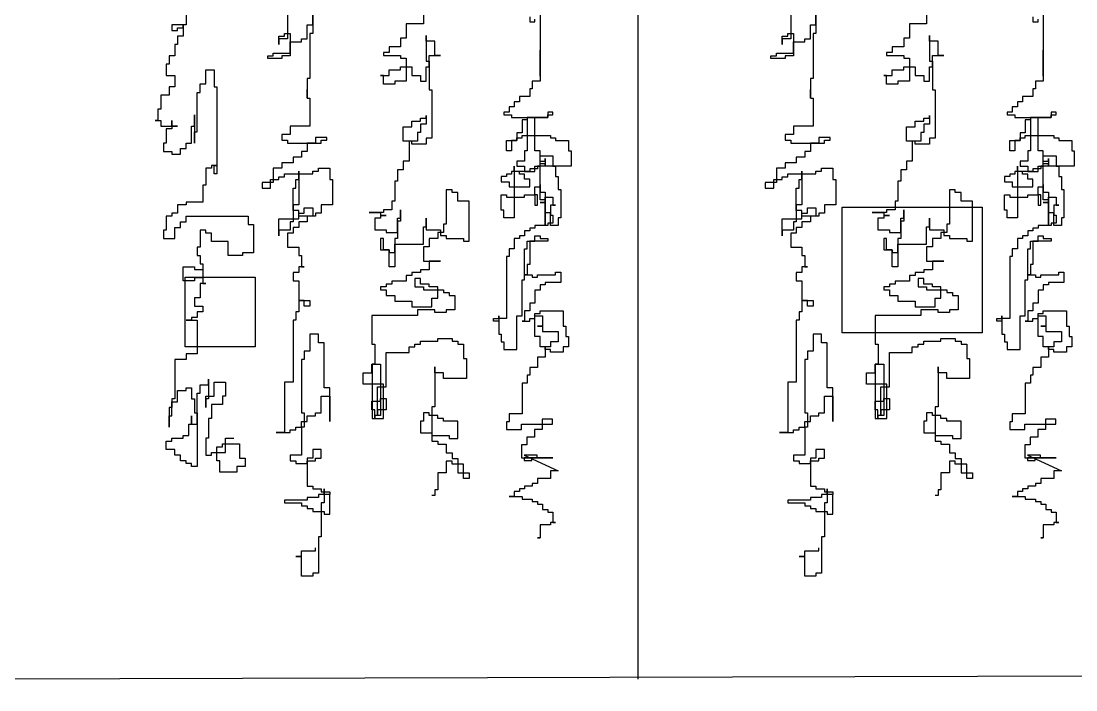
# Model space of a CAD drawing. Extents: x 225307 to 340959, y 27372 to 84205.
# Drawn here: x 312511 to 314152, y 73647 to 74689 of the extents above; entities that cross this region are included whole.
import ezdxf

# ---------------------------------------------------------------- set-up
doc = ezdxf.new("R2010")
doc.units = 0
doc.header["$MEASUREMENT"] = 0
doc.layers.get('0').update_dxf_attribs({"linetype": 'CONTINUOUS'})
for name, color, linetype in [('3', 7, 'CONTINUOUS'), ('PH', 8, 'CONTINUOUS'), ('道路', 3, 'CONTINUOUS')]:
    doc.layers.add(name, color=color, linetype=linetype)

msp = doc.modelspace()

# ---------------------------------------------------------------- linework, layer by layer
at = {"color": 251}
for points in [[(313136.6, 74760.4), (313136.6, 74684.7), (313109.9, 74684.7), (313109.9, 74662.5), (313101, 74662.5), (313101, 74649.1), (313083.2, 74649.1), (313083.2, 74640.2), (313074.3, 74640.2), (313074.3, 74635.8), (313101, 74635.8), (313101, 74631.3), (313109.9, 74631.3), (313109.9, 74595.7), (313092.1, 74595.7), (313092.1, 74591.2), (313074.3, 74591.2), (313074.3, 74604.6), (313069.8, 74604.6), (313083.2, 74604.6), (313083.2, 74613.5), (313101, 74613.5), (313101, 74617.9), (313118.8, 74617.9), (313118.8, 74604.6), (313132.2, 74604.6), (313132.2, 74595.7), (313141.1, 74595.7), (313141.1, 74617.9), (313145.5, 74617.9), (313145.5, 74635.8), (313163.4, 74635.8), (313154.5, 74635.8), (313154.5, 74658), (313141.1, 74658), (313141.1, 74666.9), (313141.1, 74626.9), (313145.5, 74626.9), (313145.5, 74582.3), (313150, 74582.3), (313150, 74506.7), (313141.1, 74506.7), (313141.1, 74497.7), (313118.8, 74497.7), (313118.8, 74502.2), (313105.4, 74502.2), (313105.4, 74524.5), (313118.8, 74524.5), (313118.8, 74533.4), (313132.2, 74533.4), (313132.2, 74537.8), (313141.1, 74537.8), (313141.1, 74542.3), (313141.1, 74528.9), (313132.2, 74528.9), (313132.2, 74515.6), (313127.7, 74515.6), (313127.7, 74502.2), (313114.4, 74502.2), (313114.4, 74471), (313105.4, 74471), (313105.4, 74457.7), (313096.5, 74457.7), (313096.5, 74439.9), (313092.1, 74439.9), (313092.1, 74408.7), (313087.6, 74408.7), (313087.6, 74395.4), (313074.3, 74395.4), (313074.3, 74390.9), (313052, 74390.9), (313069.8, 74390.9), (313069.8, 74386.5), (313078.7, 74386.5), (313069.8, 74386.5), (313069.8, 74382), (313060.9, 74382), (313060.9, 74364.2), (313078.7, 74364.2), (313078.7, 74359.7), (313096.5, 74359.7), (313096.5, 74382), (313101, 74382), (313101, 74395.4), (313101, 74377.6), (313096.5, 74377.6), (313096.5, 74350.8), (313092.1, 74350.8), (313092.1, 74306.3), (313083.2, 74306.3), (313083.2, 74333), (313074.3, 74333), (313074.3, 74350.8), (313069.8, 74350.8), (313069.8, 74333), (313083.2, 74333), (313083.2, 74328.6), (313092.1, 74328.6), (313092.1, 74341.9), (313136.6, 74341.9), (313136.6, 74368.6), (313141.1, 74368.6), (313141.1, 74382), (313141.1, 74364.2), (313163.4, 74364.2), (313163.4, 74355.3), (313172.3, 74355.3), (313172.3, 74350.8), (313199, 74350.8), (313199, 74346.4), (313207.9, 74346.4), (313207.9, 74408.7), (313190.1, 74408.7), (313190.1, 74422.1), (313181.2, 74422.1), (313181.2, 74426.5), (313172.3, 74426.5), (313172.3, 74373.1), (313167.8, 74373.1), (313167.8, 74359.7), (313158.9, 74359.7), (313158.9, 74350.8), (313145.5, 74350.8), (313145.5, 74337.5), (313136.6, 74337.5), (313136.6, 74315.2), (313163.4, 74315.2), (313145.5, 74315.2), (313145.5, 74301.9), (313132.2, 74301.9), (313132.2, 74297.4), (313118.8, 74297.4), (313118.8, 74293), (313109.9, 74293), (313109.9, 74284.1), (313087.6, 74284.1), (313087.6, 74279.6), (313078.7, 74279.6), (313078.7, 74275.2), (313069.8, 74275.2), (313069.8, 74270.7), (313078.7, 74270.7), (313078.7, 74261.8), (313092.1, 74261.8), (313092.1, 74252.9), (313118.8, 74252.9), (313118.8, 74244), (313150, 74244), (313150, 74257.4), (313158.9, 74257.4), (313158.9, 74275.2), (313145.5, 74275.2), (313145.5, 74279.6), (313132.2, 74279.6), (313132.2, 74288.5), (313123.3, 74288.5), (313123.3, 74275.2), (313136.6, 74275.2), (313136.6, 74270.7), (313167.8, 74270.7), (313167.8, 74266.3), (313176.7, 74266.3), (313176.7, 74261.8), (313185.6, 74261.8), (313185.6, 74239.5), (313172.3, 74239.5), (313172.3, 74235.1), (313154.5, 74235.1), (313154.5, 74239.5), (313127.7, 74239.5), (313127.7, 74230.6), (313056.4, 74230.6), (313056.4, 74186.1), (313061.2, 74186.1), (313061.2, 74155), (313056.8, 74155), (313056.8, 74116.8), (313056.8, 74070.4), (313074.6, 74070.4), (313074.6, 74123.8), (313043.1, 74123.8), (313043.1, 74141.6), (313056.4, 74141.6), (313056.4, 74155), (313069.8, 74155), (313069.8, 74074.8), (313060.9, 74074.8), (313060.9, 74070.4), (313060.9, 74083.7), (313056.4, 74083.7), (313056.4, 74097.1), (313069.8, 74097.1), (313069.8, 74101.5), (313078.7, 74101.5), (313078.7, 74083.7), (313065.3, 74083.7), (313065.3, 74074.8), (313065.3, 74119.3), (313078.7, 74119.3), (313078.7, 74172.8), (313114.4, 74172.8), (313114.4, 74181.7), (313123.3, 74181.7), (313123.3, 74186.1), (313132.2, 74186.1), (313132.2, 74190.6), (313158.9, 74190.6), (313158.9, 74195), (313181.2, 74195), (313181.2, 74190.6), (313190.1, 74190.6), (313190.1, 74186.1), (313199, 74186.1), (313199, 74163.9), (313203.5, 74163.9), (313203.5, 74132.7), (313167.8, 74132.7), (313167.8, 74141.6), (313154.5, 74141.6), (313154.5, 74150.5), (313154.5, 74088.2), (313150, 74088.2), (313150, 74043.7), (313176.7, 74043.7), (313176.7, 74039.2), (313190.1, 74039.2), (313190.1, 74065.9), (313167.8, 74065.9), (313167.8, 74070.4), (313158.9, 74070.4), (313158.9, 74074.8), (313145.5, 74074.8), (313145.5, 74079.3), (313136.6, 74079.3), (313136.6, 74065.9), (313132.2, 74065.9), (313132.2, 74048.1), (313150, 74048.1), (313150, 74034.8), (313158.9, 74034.8), (313158.9, 74030.3), (313172.3, 74030.3), (313172.3, 74017), (313181.2, 74017), (313181.2, 74008.1), (313190.1, 74008.1), (313190.1, 73985.8), (313207.9, 73985.8), (313207.9, 73976.9), (313199, 73976.9), (313199, 73999.1), (313181.2, 73999.1), (313181.2, 74003.6), (313172.3, 74003.6), (313172.3, 73985.8), (313158.9, 73985.8), (313158.9, 73959.1), (313154.5, 73959.1), (313154.5, 73950.2), (313150, 73950.2)], [(313919.8, 74760.4), (313919.8, 74684.7), (313893.1, 74684.7), (313893.1, 74662.5), (313884.2, 74662.5), (313884.2, 74649.1), (313866.3, 74649.1), (313866.3, 74640.2), (313857.4, 74640.2), (313857.4, 74635.8), (313884.2, 74635.8), (313884.2, 74631.3), (313893.1, 74631.3), (313893.1, 74595.7), (313875.2, 74595.7), (313875.2, 74591.2), (313857.4, 74591.2), (313857.4, 74604.6), (313853, 74604.6), (313866.3, 74604.6), (313866.3, 74613.5), (313884.2, 74613.5), (313884.2, 74617.9), (313902, 74617.9), (313902, 74604.6), (313915.3, 74604.6), (313915.3, 74595.7), (313924.3, 74595.7), (313924.3, 74617.9), (313928.7, 74617.9), (313928.7, 74635.8), (313946.5, 74635.8), (313937.6, 74635.8), (313937.6, 74658), (313924.3, 74658), (313924.3, 74666.9), (313924.3, 74626.9), (313928.7, 74626.9), (313928.7, 74582.3), (313933.2, 74582.3), (313933.2, 74506.7), (313924.3, 74506.7), (313924.3, 74497.7), (313902, 74497.7), (313902, 74502.2), (313888.6, 74502.2), (313888.6, 74524.5), (313902, 74524.5), (313902, 74533.4), (313915.3, 74533.4), (313915.3, 74537.8), (313924.3, 74537.8), (313924.3, 74542.3), (313924.3, 74528.9), (313915.3, 74528.9), (313915.3, 74515.6), (313910.9, 74515.6), (313910.9, 74502.2), (313897.5, 74502.2), (313897.5, 74471), (313888.6, 74471), (313888.6, 74457.7), (313879.7, 74457.7), (313879.7, 74439.9), (313875.2, 74439.9), (313875.2, 74408.7), (313870.8, 74408.7), (313870.8, 74395.4), (313857.4, 74395.4), (313857.4, 74390.9), (313835.1, 74390.9), (313853, 74390.9), (313853, 74386.5), (313861.9, 74386.5), (313853, 74386.5), (313853, 74382), (313844.1, 74382), (313844.1, 74364.2), (313861.9, 74364.2), (313861.9, 74359.7), (313879.7, 74359.7), (313879.7, 74382), (313884.2, 74382), (313884.2, 74395.4), (313884.2, 74377.6), (313879.7, 74377.6), (313879.7, 74350.8), (313875.2, 74350.8), (313875.2, 74306.3), (313866.3, 74306.3), (313866.3, 74333), (313857.4, 74333), (313857.4, 74350.8), (313853, 74350.8), (313853, 74333), (313866.3, 74333), (313866.3, 74328.6), (313875.2, 74328.6), (313875.2, 74341.9), (313919.8, 74341.9), (313919.8, 74368.6), (313924.3, 74368.6), (313924.3, 74382), (313924.3, 74364.2), (313946.5, 74364.2), (313946.5, 74355.3), (313955.4, 74355.3), (313955.4, 74350.8), (313982.2, 74350.8), (313982.2, 74346.4), (313991.1, 74346.4), (313991.1, 74408.7), (313973.3, 74408.7), (313973.3, 74422.1), (313964.4, 74422.1), (313964.4, 74426.5), (313955.4, 74426.5), (313955.4, 74373.1), (313951, 74373.1), (313951, 74359.7), (313942.1, 74359.7), (313942.1, 74350.8), (313928.7, 74350.8), (313928.7, 74337.5), (313919.8, 74337.5), (313919.8, 74315.2), (313946.5, 74315.2), (313928.7, 74315.2), (313928.7, 74301.9), (313915.3, 74301.9), (313915.3, 74297.4), (313902, 74297.4), (313902, 74293), (313893.1, 74293), (313893.1, 74284.1), (313870.8, 74284.1), (313870.8, 74279.6), (313861.9, 74279.6), (313861.9, 74275.2), (313853, 74275.2), (313853, 74270.7), (313861.9, 74270.7), (313861.9, 74261.8), (313875.2, 74261.8), (313875.2, 74252.9), (313902, 74252.9), (313902, 74244), (313933.2, 74244), (313933.2, 74257.4), (313942.1, 74257.4), (313942.1, 74275.2), (313928.7, 74275.2), (313928.7, 74279.6), (313915.3, 74279.6), (313915.3, 74288.5), (313906.4, 74288.5), (313906.4, 74275.2), (313919.8, 74275.2), (313919.8, 74270.7), (313951, 74270.7), (313951, 74266.3), (313959.9, 74266.3), (313959.9, 74261.8), (313968.8, 74261.8), (313968.8, 74239.5), (313955.4, 74239.5), (313955.4, 74235.1), (313937.6, 74235.1), (313937.6, 74239.5), (313910.9, 74239.5), (313910.9, 74230.6), (313839.6, 74230.6), (313839.6, 74186.1), (313844.4, 74186.1), (313844.4, 74155), (313839.9, 74155), (313839.9, 74116.8), (313839.9, 74070.4), (313857.7, 74070.4), (313857.7, 74123.8), (313826.2, 74123.8), (313826.2, 74141.6), (313839.6, 74141.6), (313839.6, 74155), (313853, 74155), (313853, 74074.8), (313844.1, 74074.8), (313844.1, 74070.4), (313844.1, 74083.7), (313839.6, 74083.7), (313839.6, 74097.1), (313853, 74097.1), (313853, 74101.5), (313861.9, 74101.5), (313861.9, 74083.7), (313848.5, 74083.7), (313848.5, 74074.8), (313848.5, 74119.3), (313861.9, 74119.3), (313861.9, 74172.8), (313897.5, 74172.8), (313897.5, 74181.7), (313906.4, 74181.7), (313906.4, 74186.1), (313915.3, 74186.1), (313915.3, 74190.6), (313942.1, 74190.6), (313942.1, 74195), (313964.4, 74195), (313964.4, 74190.6), (313973.3, 74190.6), (313973.3, 74186.1), (313982.2, 74186.1), (313982.2, 74163.9), (313986.6, 74163.9), (313986.6, 74132.7), (313951, 74132.7), (313951, 74141.6), (313937.6, 74141.6), (313937.6, 74150.5), (313937.6, 74088.2), (313933.2, 74088.2), (313933.2, 74043.7), (313959.9, 74043.7), (313959.9, 74039.2), (313973.3, 74039.2), (313973.3, 74065.9), (313951, 74065.9), (313951, 74070.4), (313942.1, 74070.4), (313942.1, 74074.8), (313928.7, 74074.8), (313928.7, 74079.3), (313919.8, 74079.3), (313919.8, 74065.9), (313915.3, 74065.9), (313915.3, 74048.1), (313933.2, 74048.1), (313933.2, 74034.8), (313942.1, 74034.8), (313942.1, 74030.3), (313955.4, 74030.3), (313955.4, 74017), (313964.4, 74017), (313964.4, 74008.1), (313973.3, 74008.1), (313973.3, 73985.8), (313991.1, 73985.8), (313991.1, 73976.9), (313982.2, 73976.9), (313982.2, 73999.1), (313964.4, 73999.1), (313964.4, 74003.6), (313955.4, 74003.6), (313955.4, 73985.8), (313942.1, 73985.8), (313942.1, 73959.1), (313937.6, 73959.1), (313937.6, 73950.2), (313933.2, 73950.2)], [(312767.2, 74740.2), (312767.2, 74683.3), (312745.3, 74683.3), (312745.3, 74674.5), (312754.1, 74674.5), (312754.1, 74678.9), (312762.8, 74678.9), (312762.8, 74683.3), (312762.8, 74665.7), (312754.1, 74665.7), (312754.1, 74652.6), (312749.7, 74652.6), (312749.7, 74635.1), (312740.9, 74635.1), (312740.9, 74621.9), (312736.5, 74621.9), (312736.5, 74604.4), (312749.7, 74604.4), (312749.7, 74586.9), (312740.9, 74586.9), (312740.9, 74573.8), (312727.8, 74573.8), (312727.8, 74551.9), (312723.4, 74551.9), (312723.4, 74534.3), (312719, 74534.3), (312727.8, 74534.3), (312727.8, 74525.6), (312754.1, 74525.6), (312745.3, 74525.6), (312745.3, 74534.3), (312745.3, 74521.2), (312736.5, 74521.2), (312736.5, 74499.3), (312732.1, 74499.3), (312732.1, 74486.2), (312745.3, 74486.2), (312745.3, 74481.8), (312758.4, 74481.8), (312758.4, 74490.5), (312767.2, 74490.5), (312767.2, 74499.3), (312776, 74499.3), (312776, 74525.6), (312780.4, 74525.6), (312780.4, 74543.1), (312780.4, 74499.3), (312780.4, 74516.8), (312784.7, 74516.8), (312784.7, 74578.1), (312789.1, 74578.1), (312789.1, 74591.3), (312797.9, 74591.3), (312797.9, 74613.2), (312811, 74613.2), (312811, 74586.9), (312815.4, 74586.9), (312815.4, 74451.1), (312811, 74451.1), (312811, 74464.3), (312815.4, 74464.3), (312806.7, 74464.3), (312806.7, 74459.9), (312797.9, 74459.9), (312797.9, 74433.6), (312793.5, 74433.6), (312793.5, 74407.3), (312767.2, 74407.3), (312767.2, 74402.9), (312754.1, 74402.9), (312754.1, 74389.8), (312745.3, 74389.8), (312745.3, 74385.4), (312736.5, 74385.4), (312736.5, 74363.5), (312732.1, 74363.5), (312732.1, 74350.4), (312749.7, 74350.4), (312749.7, 74367.9), (312758.4, 74367.9), (312758.4, 74376.7), (312767.2, 74376.7), (312767.2, 74385.4), (312863.7, 74385.4), (312863.7, 74372.3), (312872.4, 74372.3), (312872.4, 74328.5), (312854.9, 74328.5), (312854.9, 74324.1), (312833, 74324.1), (312833, 74346), (312806.7, 74346), (312806.7, 74359.1), (312797.9, 74359.1), (312797.9, 74363.5), (312789.1, 74363.5), (312789.1, 74337.2), (312784.7, 74337.2), (312784.7, 74324.1), (312789.1, 74324.1), (312789.1, 74311), (312793.5, 74311), (312793.5, 74289.1), (312780.4, 74289.1), (312780.4, 74284.7), (312762.8, 74284.7), (312762.8, 74306.6), (312780.4, 74306.6), (312780.4, 74302.2), (312793.5, 74302.2), (312793.5, 74280.3), (312797.9, 74280.3), (312789.1, 74280.3), (312789.1, 74258.4), (312780.4, 74258.4), (312780.4, 74245.3), (312793.5, 74245.3), (312793.5, 74236.5), (312784.7, 74236.5), (312784.7, 74227.7), (312776, 74227.7), (312776, 74223.4), (312767.2, 74223.4), (312784.7, 74223.4), (312784.7, 74170.8), (312767.2, 74170.8), (312767.2, 74162), (312749.7, 74162), (312749.7, 74100.7), (312745.3, 74100.7), (312745.3, 74087.6), (312740.9, 74087.6), (312740.9, 74056.9), (312740.9, 74074.4), (312745.3, 74074.4), (312745.3, 74096.3), (312754.1, 74096.3), (312754.1, 74113.9), (312767.2, 74113.9), (312767.2, 74118.2), (312776, 74118.2), (312776, 74100.7), (312780.4, 74100.7), (312780.4, 74078.8), (312784.7, 74078.8), (312784.7, 73995.6), (312776, 73995.6), (312776, 74000), (312767.2, 74000), (312767.2, 74004.4), (312758.4, 74004.4), (312758.4, 74013.1), (312749.7, 74013.1), (312749.7, 74021.9), (312736.5, 74021.9), (312736.5, 74035), (312745.3, 74035), (312745.3, 74039.4), (312762.8, 74039.4), (312762.8, 74043.8), (312771.6, 74043.8), (312771.6, 74061.3), (312776, 74061.3), (312776, 74074.4), (312776, 74061.3), (312784.7, 74061.3), (312784.7, 74109.5), (312789.1, 74109.5), (312789.1, 74122.6), (312802.3, 74122.6), (312802.3, 74131.4), (312802.3, 74100.7), (312797.9, 74100.7), (312797.9, 74087.6), (312797.9, 74105.1), (312811, 74105.1), (312811, 74127), (312828.6, 74127), (312828.6, 74105.1), (312824.2, 74105.1), (312824.2, 74092), (312806.7, 74092), (312806.7, 74070.1), (312802.3, 74070.1), (312802.3, 74039.4), (312797.9, 74039.4), (312797.9, 74013.1), (312806.7, 74013.1), (312806.7, 74017.5), (312815.4, 74017.5), (312815.4, 74026.3), (312824.2, 74026.3), (312824.2, 74030.6), (312850.5, 74030.6), (312850.5, 74008.7), (312859.3, 74008.7), (312859.3, 73995.6), (312846.1, 73995.6), (312846.1, 73986.8), (312819.8, 73986.8), (312819.8, 74004.4), (312815.4, 74004.4), (312815.4, 74017.5), (312828.6, 74017.5), (312828.6, 74039.4), (312841.7, 74039.4)], [(312964.5, 74722.7), (312964.5, 74670.1), (312960.1, 74670.1), (312960.1, 74600), (312955.7, 74600), (312955.7, 74569.4), (312955.7, 74582.5), (312955.7, 74569.4), (312960.1, 74569.4), (312960.1, 74525.6), (312929.4, 74525.6), (312929.4, 74512.4), (312916.3, 74512.4), (312916.3, 74503.7), (312925, 74503.7), (312925, 74499.3), (312977.6, 74499.3), (312977.6, 74503.7), (312986.4, 74503.7), (312986.4, 74508.1), (312968.9, 74508.1), (312968.9, 74499.3), (312955.7, 74499.3), (312955.7, 74486.2), (312946.9, 74486.2), (312946.9, 74477.4), (312933.8, 74477.4), (312933.8, 74468.6), (312916.3, 74468.6), (312916.3, 74459.9), (312903.1, 74459.9), (312903.1, 74438), (312885.6, 74438), (312885.6, 74429.2), (312898.7, 74429.2), (312898.7, 74442.4), (312911.9, 74442.4), (312911.9, 74446.7), (312920.6, 74446.7), (312920.6, 74451.1), (312964.5, 74451.1), (312964.5, 74455.5), (312973.2, 74455.5), (312973.2, 74459.9), (312990.8, 74459.9), (312990.8, 74442.4), (312995.2, 74442.4), (312995.2, 74402.9), (312977.6, 74402.9), (312977.6, 74389.8), (312968.9, 74389.8), (312968.9, 74385.4), (312942.6, 74385.4), (312942.6, 74394.2), (312933.8, 74394.2), (312933.8, 74429.2), (312938.2, 74429.2), (312938.2, 74442.4), (312942.6, 74442.4), (312942.6, 74455.5), (312942.6, 74402.9), (312933.8, 74402.9), (312933.8, 74376.7), (312929.4, 74376.7), (312929.4, 74363.5), (312911.9, 74363.5), (312911.9, 74354.8), (312911.9, 74381), (312942.6, 74381), (312942.6, 74389.8), (312951.3, 74389.8), (312951.3, 74398.6), (312964.5, 74398.6), (312964.5, 74385.4), (312955.7, 74385.4), (312955.7, 74376.7), (312942.6, 74376.7), (312942.6, 74367.9), (312933.8, 74367.9), (312933.8, 74359.1), (312925, 74359.1), (312925, 74337.2), (312942.6, 74337.2), (312942.6, 74324.1), (312946.9, 74324.1), (312946.9, 74306.6), (312951.3, 74306.6), (312942.6, 74306.6), (312942.6, 74297.8), (312933.8, 74297.8), (312933.8, 74284.7), (312942.6, 74284.7), (312942.6, 74254), (312960.1, 74254), (312960.1, 74245.3), (312951.3, 74245.3), (312951.3, 74254), (312942.6, 74254), (312942.6, 74236.5), (312938.2, 74236.5), (312938.2, 74223.4), (312933.8, 74223.4), (312933.8, 74127), (312920.6, 74127), (312920.6, 74048.2), (312907.5, 74048.2), (312929.4, 74048.2), (312929.4, 74052.5), (312938.2, 74052.5), (312938.2, 74056.9), (312946.9, 74056.9), (312946.9, 74065.7), (312955.7, 74065.7), (312955.7, 74074.4), (312968.9, 74074.4), (312968.9, 74078.8), (312977.6, 74078.8), (312977.6, 74105.1), (312990.8, 74105.1), (312990.8, 74065.7), (312990.8, 74118.2), (312982, 74118.2), (312982, 74188.3), (312973.2, 74188.3), (312973.2, 74201.5), (312960.1, 74201.5), (312960.1, 74175.2), (312951.3, 74175.2), (312951.3, 74162), (312946.9, 74162), (312946.9, 74078.8), (312951.3, 74078.8), (312951.3, 74056.9), (312946.9, 74056.9), (312946.9, 74013.1), (312929.4, 74013.1), (312929.4, 74004.4), (312938.2, 74004.4), (312938.2, 74000), (312955.7, 74000), (312955.7, 74004.4), (312968.9, 74004.4), (312968.9, 74008.7), (312977.6, 74008.7), (312977.6, 74021.9), (312964.5, 74021.9), (312964.5, 74008.7), (312955.7, 74008.7), (312955.7, 73964.9), (312964.5, 73964.9), (312964.5, 73960.6), (312977.6, 73960.6), (312977.6, 73956.2), (312990.8, 73956.2), (312990.8, 73951.8), (312973.2, 73951.8), (312973.2, 73947.4), (312955.7, 73947.4), (312955.7, 73943), (312920.6, 73943), (312920.6, 73938.7), (312946.9, 73938.7), (312946.9, 73934.3), (312955.7, 73934.3), (312955.7, 73929.9), (312964.5, 73929.9), (312964.5, 73925.5), (312982, 73925.5), (312982, 73921.1), (312990.8, 73921.1), (312990.8, 73951.8), (312982, 73951.8), (312982, 73960.6), (312982, 73938.7), (312977.6, 73938.7), (312977.6, 73886.1), (312973.2, 73886.1), (312973.2, 73829.2), (312964.5, 73829.2), (312964.5, 73824.8), (312946.9, 73824.8), (312946.9, 73855.4), (312938.2, 73855.4), (312946.9, 73855.4), (312946.9, 73864.2), (312968.9, 73864.2), (312968.9, 73868.6)], [(312925, 74713.9), (312925, 74661.4), (312911.9, 74661.4), (312911.9, 74652.6), (312911.9, 74665.7), (312920.6, 74665.7), (312920.6, 74670.1), (312929.4, 74670.1), (312929.4, 74635.1), (312916.3, 74635.1), (312916.3, 74630.7), (312894.3, 74630.7), (312894.3, 74635.1), (312903.1, 74635.1), (312903.1, 74639.5), (312929.4, 74639.5), (312929.4, 74657), (312946.9, 74657), (312946.9, 74661.4), (312955.7, 74661.4), (312955.7, 74683.3), (312964.5, 74683.3), (312964.5, 74735.8)], [(313747.6, 74722.7), (313747.6, 74670.1), (313743.3, 74670.1), (313743.3, 74600), (313738.9, 74600), (313738.9, 74569.4), (313738.9, 74582.5), (313738.9, 74569.4), (313743.3, 74569.4), (313743.3, 74525.6), (313712.6, 74525.6), (313712.6, 74512.4), (313699.4, 74512.4), (313699.4, 74503.7), (313708.2, 74503.7), (313708.2, 74499.3), (313760.8, 74499.3), (313760.8, 74503.7), (313769.6, 74503.7), (313769.6, 74508.1), (313752, 74508.1), (313752, 74499.3), (313738.9, 74499.3), (313738.9, 74486.2), (313730.1, 74486.2), (313730.1, 74477.4), (313717, 74477.4), (313717, 74468.6), (313699.4, 74468.6), (313699.4, 74459.9), (313686.3, 74459.9), (313686.3, 74438), (313668.7, 74438), (313668.7, 74429.2), (313681.9, 74429.2), (313681.9, 74442.4), (313695, 74442.4), (313695, 74446.7), (313703.8, 74446.7), (313703.8, 74451.1), (313747.6, 74451.1), (313747.6, 74455.5), (313756.4, 74455.5), (313756.4, 74459.9), (313773.9, 74459.9), (313773.9, 74442.4), (313778.3, 74442.4), (313778.3, 74402.9), (313760.8, 74402.9), (313760.8, 74389.8), (313752, 74389.8), (313752, 74385.4), (313725.7, 74385.4), (313725.7, 74394.2), (313717, 74394.2), (313717, 74429.2), (313721.3, 74429.2), (313721.3, 74442.4), (313725.7, 74442.4), (313725.7, 74455.5), (313725.7, 74402.9), (313717, 74402.9), (313717, 74376.7), (313712.6, 74376.7), (313712.6, 74363.5), (313695, 74363.5), (313695, 74354.8), (313695, 74381), (313725.7, 74381), (313725.7, 74389.8), (313734.5, 74389.8), (313734.5, 74398.6), (313747.6, 74398.6), (313747.6, 74385.4), (313738.9, 74385.4), (313738.9, 74376.7), (313725.7, 74376.7), (313725.7, 74367.9), (313717, 74367.9), (313717, 74359.1), (313708.2, 74359.1), (313708.2, 74337.2), (313725.7, 74337.2), (313725.7, 74324.1), (313730.1, 74324.1), (313730.1, 74306.6), (313734.5, 74306.6), (313725.7, 74306.6), (313725.7, 74297.8), (313717, 74297.8), (313717, 74284.7), (313725.7, 74284.7), (313725.7, 74254), (313743.3, 74254), (313743.3, 74245.3), (313734.5, 74245.3), (313734.5, 74254), (313725.7, 74254), (313725.7, 74236.5), (313721.3, 74236.5), (313721.3, 74223.4), (313717, 74223.4), (313717, 74127), (313703.8, 74127), (313703.8, 74048.2), (313690.7, 74048.2), (313712.6, 74048.2), (313712.6, 74052.5), (313721.3, 74052.5), (313721.3, 74056.9), (313730.1, 74056.9), (313730.1, 74065.7), (313738.9, 74065.7), (313738.9, 74074.4), (313752, 74074.4), (313752, 74078.8), (313760.8, 74078.8), (313760.8, 74105.1), (313773.9, 74105.1), (313773.9, 74065.7), (313773.9, 74118.2), (313765.2, 74118.2), (313765.2, 74188.3), (313756.4, 74188.3), (313756.4, 74201.5), (313743.3, 74201.5), (313743.3, 74175.2), (313734.5, 74175.2), (313734.5, 74162), (313730.1, 74162), (313730.1, 74078.8), (313734.5, 74078.8), (313734.5, 74056.9), (313730.1, 74056.9), (313730.1, 74013.1), (313712.6, 74013.1), (313712.6, 74004.4), (313721.3, 74004.4), (313721.3, 74000), (313738.9, 74000), (313738.9, 74004.4), (313752, 74004.4), (313752, 74008.7), (313760.8, 74008.7), (313760.8, 74021.9), (313747.6, 74021.9), (313747.6, 74008.7), (313738.9, 74008.7), (313738.9, 73964.9), (313747.6, 73964.9), (313747.6, 73960.6), (313760.8, 73960.6), (313760.8, 73956.2), (313773.9, 73956.2), (313773.9, 73951.8), (313756.4, 73951.8), (313756.4, 73947.4), (313738.9, 73947.4), (313738.9, 73943), (313703.8, 73943), (313703.8, 73938.7), (313730.1, 73938.7), (313730.1, 73934.3), (313738.9, 73934.3), (313738.9, 73929.9), (313747.6, 73929.9), (313747.6, 73925.5), (313765.2, 73925.5), (313765.2, 73921.1), (313773.9, 73921.1), (313773.9, 73951.8), (313765.2, 73951.8), (313765.2, 73960.6), (313765.2, 73938.7), (313760.8, 73938.7), (313760.8, 73886.1), (313756.4, 73886.1), (313756.4, 73829.2), (313747.6, 73829.2), (313747.6, 73824.8), (313730.1, 73824.8), (313730.1, 73855.4), (313721.3, 73855.4), (313730.1, 73855.4), (313730.1, 73864.2), (313752, 73864.2), (313752, 73868.6)], [(313708.2, 74713.9), (313708.2, 74661.4), (313695, 74661.4), (313695, 74652.6), (313695, 74665.7), (313703.8, 74665.7), (313703.8, 74670.1), (313712.6, 74670.1), (313712.6, 74635.1), (313699.4, 74635.1), (313699.4, 74630.7), (313677.5, 74630.7), (313677.5, 74635.1), (313686.3, 74635.1), (313686.3, 74639.5), (313712.6, 74639.5), (313712.6, 74657), (313730.1, 74657), (313730.1, 74661.4), (313738.9, 74661.4), (313738.9, 74683.3), (313747.6, 74683.3), (313747.6, 74735.8)], [(313318.2, 74712.1), (313318.2, 74603.6), (313318.2, 74643.8), (313318.2, 74595.6), (313306.1, 74595.6), (313306.1, 74583.5), (313302.1, 74583.5), (313302.1, 74571.5), (313286, 74571.5), (313286, 74563.4), (313278, 74563.4), (313278, 74555.4), (313269.9, 74555.4), (313269.9, 74547.4), (313261.9, 74547.4), (313261.9, 74543.4), (313274, 74543.4), (313274, 74539.3), (313330.3, 74539.3), (313330.3, 74543.4), (313338.3, 74543.4), (313338.3, 74547.4), (313330.3, 74547.4), (313330.3, 74539.3), (313298.1, 74539.3), (313298.1, 74535.3), (313290.1, 74535.3), (313290.1, 74515.2), (313282, 74515.2), (313282, 74503.2), (313274, 74503.2), (313274, 74487.1), (313265.9, 74487.1), (313265.9, 74503.2), (313282, 74503.2), (313282, 74507.2), (313290.1, 74507.2), (313290.1, 74511.2), (313334.3, 74511.2), (313334.3, 74507.2), (313342.3, 74507.2), (313342.3, 74503.2), (313362.4, 74503.2), (313362.4, 74487.1), (313366.5, 74487.1), (313366.5, 74463), (313326.2, 74463), (313326.2, 74467), (313318.2, 74467), (313318.2, 74487.1), (313310.2, 74487.1), (313310.2, 74539.3), (313298.1, 74539.3), (313298.1, 74487.1), (313294.1, 74487.1), (313294.1, 74471), (313282, 74471), (313282, 74463), (313294.1, 74463), (313294.1, 74455), (313310.2, 74455), (313310.2, 74463), (313318.2, 74463), (313318.2, 74471), (313326.2, 74471), (313326.2, 74475), (313326.2, 74463), (313314.2, 74463), (313314.2, 74459), (313302.1, 74459), (313302.1, 74455), (313274, 74455), (313274, 74450.9), (313265.9, 74450.9), (313265.9, 74446.9), (313257.9, 74446.9), (313257.9, 74438.9), (313269.9, 74438.9), (313269.9, 74430.9), (313302.1, 74430.9), (313302.1, 74442.9), (313294.1, 74442.9), (313294.1, 74450.9), (313286, 74450.9), (313286, 74455), (313278, 74455), (313278, 74463), (313278, 74382.6), (313261.9, 74382.6), (313261.9, 74394.7), (313257.9, 74394.7), (313257.9, 74418.8), (313265.9, 74418.8), (313265.9, 74414.8), (313294.1, 74414.8), (313294.1, 74418.8), (313310.2, 74418.8), (313310.2, 74402.7), (313314.2, 74402.7), (313314.2, 74418.8), (313310.2, 74418.8), (313310.2, 74430.9), (313318.2, 74430.9), (313318.2, 74434.9), (313318.2, 74422.8), (313326.2, 74422.8), (313326.2, 74370.6), (313326.2, 74410.8), (313318.2, 74410.8), (313318.2, 74479.1), (313338.3, 74479.1), (313338.3, 74463), (313342.3, 74463), (313342.3, 74446.9), (313346.4, 74446.9), (313346.4, 74426.8), (313350.4, 74426.8), (313350.4, 74382.6), (313346.4, 74382.6), (313346.4, 74370.6), (313334.3, 74370.6), (313334.3, 74390.7), (313326.2, 74390.7), (313326.2, 74406.7), (313318.2, 74406.7), (313326.2, 74406.7), (313326.2, 74414.8), (313338.3, 74414.8), (313338.3, 74402.7), (313342.3, 74402.7), (313334.3, 74402.7), (313334.3, 74386.7), (313338.3, 74386.7), (313338.3, 74374.6), (313330.3, 74374.6), (313330.3, 74370.6), (313310.2, 74370.6), (313310.2, 74366.6), (313302.1, 74366.6), (313302.1, 74362.5), (313294.1, 74362.5), (313294.1, 74354.5), (313286, 74354.5), (313286, 74350.5), (313278, 74350.5), (313278, 74334.4), (313269.9, 74334.4), (313269.9, 74322.4), (313265.9, 74322.4), (313265.9, 74225.9), (313253.9, 74225.9), (313253.9, 74221.9), (313245.8, 74221.9), (313245.8, 74225.9), (313253.9, 74225.9), (313253.9, 74230), (313253.9, 74201.8), (313257.9, 74201.8), (313257.9, 74189.8), (313261.9, 74189.8), (313261.9, 74177.7), (313282, 74177.7), (313282, 74230), (313290.1, 74230), (313290.1, 74286.2), (313294.1, 74286.2), (313294.1, 74334.4), (313298.1, 74334.4), (313298.1, 74346.5), (313310.2, 74346.5), (313310.2, 74354.5), (313318.2, 74354.5), (313318.2, 74350.5), (313330.3, 74350.5), (313330.3, 74346.5), (313302.1, 74346.5), (313302.1, 74310.3), (313298.1, 74310.3), (313298.1, 74294.2), (313294.1, 74294.2), (313306.1, 74294.2), (313306.1, 74290.2), (313314.2, 74290.2), (313314.2, 74294.2), (313342.3, 74294.2), (313342.3, 74298.3), (313350.4, 74298.3), (313350.4, 74282.2), (313326.2, 74282.2), (313326.2, 74278.2), (313318.2, 74278.2), (313318.2, 74270.1), (313310.2, 74270.1), (313310.2, 74250), (313302.1, 74250), (313302.1, 74238), (313294.1, 74238), (313294.1, 74221.9), (313290.1, 74221.9), (313302.1, 74221.9), (313302.1, 74225.9), (313310.2, 74225.9), (313310.2, 74234), (313318.2, 74234), (313318.2, 74238), (313354.4, 74238), (313354.4, 74213.9), (313358.4, 74213.9), (313358.4, 74197.8), (313362.4, 74197.8), (313362.4, 74181.7), (313354.4, 74181.7), (313354.4, 74173.7), (313334.3, 74173.7), (313334.3, 74177.7), (313326.2, 74177.7), (313326.2, 74181.7), (313318.2, 74181.7), (313318.2, 74197.8), (313310.2, 74197.8), (313310.2, 74230), (313322.2, 74230), (313322.2, 74213.9), (313314.2, 74213.9), (313322.2, 74213.9), (313322.2, 74205.8), (313346.4, 74205.8), (313346.4, 74189.8), (313334.3, 74189.8), (313334.3, 74181.7), (313326.2, 74181.7), (313326.2, 74165.7), (313314.2, 74165.7), (313314.2, 74149.6), (313302.1, 74149.6), (313302.1, 74137.5), (313298.1, 74137.5), (313298.1, 74125.5), (313290.1, 74125.5), (313290.1, 74077.3), (313269.9, 74077.3), (313269.9, 74065.2), (313265.9, 74065.2), (313265.9, 74053.2), (313289.5, 74053.2), (313289.5, 74061.2), (313337.7, 74061.2), (313337.7, 74069.2), (313321.7, 74069.2), (313321.7, 74053.2), (313309.6, 74053.2), (313309.6, 74041.1), (313297.5, 74041.1), (313297.5, 74029.1), (313289.5, 74029.1), (313289.5, 74009), (313338.3, 74009), (313293.5, 74009), (313293.5, 74004.9), (313305.6, 74004.9), (313305.6, 74009), (313313.6, 74009), (313313.6, 74013), (313293.5, 74013), (313346.4, 73988.9), (313334.3, 73988.9), (313334.3, 73976.8), (313314.2, 73976.8), (313314.2, 73968.8), (313306.1, 73968.8), (313306.1, 73964.8), (313294.1, 73964.8), (313294.1, 73960.8), (313286, 73960.8), (313286, 73956.7), (313278, 73956.7), (313278, 73948.7), (313269.9, 73948.7), (313290.1, 73948.7), (313290.1, 73944.7), (313306.1, 73944.7), (313306.1, 73940.7), (313314.2, 73940.7), (313314.2, 73936.6), (313322.2, 73936.6), (313322.2, 73928.6), (313330.3, 73928.6), (313330.3, 73924.6), (313338.3, 73924.6), (313338.3, 73908.5), (313342.3, 73908.5), (313334.3, 73908.5), (313334.3, 73904.5), (313318.2, 73904.5), (313318.2, 73884.4), (313314.2, 73884.4), (313318.2, 73884.4)], [(314101.4, 74712.1), (314101.4, 74603.6), (314101.4, 74643.8), (314101.4, 74595.6), (314089.3, 74595.6), (314089.3, 74583.5), (314085.3, 74583.5), (314085.3, 74571.5), (314069.2, 74571.5), (314069.2, 74563.4), (314061.2, 74563.4), (314061.2, 74555.4), (314053.1, 74555.4), (314053.1, 74547.4), (314045.1, 74547.4), (314045.1, 74543.4), (314057.1, 74543.4), (314057.1, 74539.3), (314113.4, 74539.3), (314113.4, 74543.4), (314121.5, 74543.4), (314121.5, 74547.4), (314113.4, 74547.4), (314113.4, 74539.3), (314081.3, 74539.3), (314081.3, 74535.3), (314073.2, 74535.3), (314073.2, 74515.2), (314065.2, 74515.2), (314065.2, 74503.2), (314057.1, 74503.2), (314057.1, 74487.1), (314049.1, 74487.1), (314049.1, 74503.2), (314065.2, 74503.2), (314065.2, 74507.2), (314073.2, 74507.2), (314073.2, 74511.2), (314117.5, 74511.2), (314117.5, 74507.2), (314125.5, 74507.2), (314125.5, 74503.2), (314145.6, 74503.2), (314145.6, 74487.1), (314149.6, 74487.1), (314149.6, 74463), (314109.4, 74463), (314109.4, 74467), (314101.4, 74467), (314101.4, 74487.1), (314093.3, 74487.1), (314093.3, 74539.3), (314081.3, 74539.3), (314081.3, 74487.1), (314077.2, 74487.1), (314077.2, 74471), (314065.2, 74471), (314065.2, 74463), (314077.2, 74463), (314077.2, 74455), (314093.3, 74455), (314093.3, 74463), (314101.4, 74463), (314101.4, 74471), (314109.4, 74471), (314109.4, 74475), (314109.4, 74463), (314097.3, 74463), (314097.3, 74459), (314085.3, 74459), (314085.3, 74455), (314057.1, 74455), (314057.1, 74450.9), (314049.1, 74450.9), (314049.1, 74446.9), (314041, 74446.9), (314041, 74438.9), (314053.1, 74438.9), (314053.1, 74430.9), (314085.3, 74430.9), (314085.3, 74442.9), (314077.2, 74442.9), (314077.2, 74450.9), (314069.2, 74450.9), (314069.2, 74455), (314061.2, 74455), (314061.2, 74463), (314061.2, 74382.6), (314045.1, 74382.6), (314045.1, 74394.7), (314041, 74394.7), (314041, 74418.8), (314049.1, 74418.8), (314049.1, 74414.8), (314077.2, 74414.8), (314077.2, 74418.8), (314093.3, 74418.8), (314093.3, 74402.7), (314097.3, 74402.7), (314097.3, 74418.8), (314093.3, 74418.8), (314093.3, 74430.9), (314101.4, 74430.9), (314101.4, 74434.9), (314101.4, 74422.8), (314109.4, 74422.8), (314109.4, 74370.6), (314109.4, 74410.8), (314101.4, 74410.8), (314101.4, 74479.1), (314121.5, 74479.1), (314121.5, 74463), (314125.5, 74463), (314125.5, 74446.9), (314129.5, 74446.9), (314129.5, 74426.8), (314133.5, 74426.8), (314133.5, 74382.6), (314129.5, 74382.6), (314129.5, 74370.6), (314117.5, 74370.6), (314117.5, 74390.7), (314109.4, 74390.7), (314109.4, 74406.7), (314101.4, 74406.7), (314109.4, 74406.7), (314109.4, 74414.8), (314121.5, 74414.8), (314121.5, 74402.7), (314125.5, 74402.7), (314117.5, 74402.7), (314117.5, 74386.7), (314121.5, 74386.7), (314121.5, 74374.6), (314113.4, 74374.6), (314113.4, 74370.6), (314093.3, 74370.6), (314093.3, 74366.6), (314085.3, 74366.6), (314085.3, 74362.5), (314077.2, 74362.5), (314077.2, 74354.5), (314069.2, 74354.5), (314069.2, 74350.5), (314061.2, 74350.5), (314061.2, 74334.4), (314053.1, 74334.4), (314053.1, 74322.4), (314049.1, 74322.4), (314049.1, 74225.9), (314037, 74225.9), (314037, 74221.9), (314029, 74221.9), (314029, 74225.9), (314037, 74225.9), (314037, 74230), (314037, 74201.8), (314041, 74201.8), (314041, 74189.8), (314045.1, 74189.8), (314045.1, 74177.7), (314065.2, 74177.7), (314065.2, 74230), (314073.2, 74230), (314073.2, 74286.2), (314077.2, 74286.2), (314077.2, 74334.4), (314081.3, 74334.4), (314081.3, 74346.5), (314093.3, 74346.5), (314093.3, 74354.5), (314101.4, 74354.5), (314101.4, 74350.5), (314113.4, 74350.5), (314113.4, 74346.5), (314085.3, 74346.5), (314085.3, 74310.3), (314081.3, 74310.3), (314081.3, 74294.2), (314077.2, 74294.2), (314089.3, 74294.2), (314089.3, 74290.2), (314097.3, 74290.2), (314097.3, 74294.2), (314125.5, 74294.2), (314125.5, 74298.3), (314133.5, 74298.3), (314133.5, 74282.2), (314109.4, 74282.2), (314109.4, 74278.2), (314101.4, 74278.2), (314101.4, 74270.1), (314093.3, 74270.1), (314093.3, 74250), (314085.3, 74250), (314085.3, 74238), (314077.2, 74238), (314077.2, 74221.9), (314073.2, 74221.9), (314085.3, 74221.9), (314085.3, 74225.9), (314093.3, 74225.9), (314093.3, 74234), (314101.4, 74234), (314101.4, 74238), (314137.6, 74238), (314137.6, 74213.9), (314141.6, 74213.9), (314141.6, 74197.8), (314145.6, 74197.8), (314145.6, 74181.7), (314137.6, 74181.7), (314137.6, 74173.7), (314117.5, 74173.7), (314117.5, 74177.7), (314109.4, 74177.7), (314109.4, 74181.7), (314101.4, 74181.7), (314101.4, 74197.8), (314093.3, 74197.8), (314093.3, 74230), (314105.4, 74230), (314105.4, 74213.9), (314097.3, 74213.9), (314105.4, 74213.9), (314105.4, 74205.8), (314129.5, 74205.8), (314129.5, 74189.8), (314117.5, 74189.8), (314117.5, 74181.7), (314109.4, 74181.7), (314109.4, 74165.7), (314097.3, 74165.7), (314097.3, 74149.6), (314085.3, 74149.6), (314085.3, 74137.5), (314081.3, 74137.5), (314081.3, 74125.5), (314073.2, 74125.5), (314073.2, 74077.3), (314053.1, 74077.3), (314053.1, 74065.2), (314049.1, 74065.2), (314049.1, 74053.2), (314072.6, 74053.2), (314072.6, 74061.2), (314120.9, 74061.2), (314120.9, 74069.2), (314104.8, 74069.2), (314104.8, 74053.2), (314092.8, 74053.2), (314092.8, 74041.1), (314080.7, 74041.1), (314080.7, 74029.1), (314072.6, 74029.1), (314072.6, 74009), (314121.5, 74009), (314076.7, 74009), (314076.7, 74004.9), (314088.7, 74004.9), (314088.7, 74009), (314096.8, 74009), (314096.8, 74013), (314076.7, 74013), (314129.5, 73988.9), (314117.5, 73988.9), (314117.5, 73976.8), (314097.3, 73976.8), (314097.3, 73968.8), (314089.3, 73968.8), (314089.3, 73964.8), (314077.2, 73964.8), (314077.2, 73960.8), (314069.2, 73960.8), (314069.2, 73956.7), (314061.2, 73956.7), (314061.2, 73948.7), (314053.1, 73948.7), (314073.2, 73948.7), (314073.2, 73944.7), (314089.3, 73944.7), (314089.3, 73940.7), (314097.3, 73940.7), (314097.3, 73936.6), (314105.4, 73936.6), (314105.4, 73928.6), (314113.4, 73928.6), (314113.4, 73924.6), (314121.5, 73924.6), (314121.5, 73908.5), (314125.5, 73908.5), (314117.5, 73908.5), (314117.5, 73904.5), (314101.4, 73904.5), (314101.4, 73884.4), (314097.3, 73884.4), (314101.4, 73884.4)], [(313302.1, 74696), (313302.1, 74688), (313310.2, 74688), (313310.2, 74692)], [(314085.3, 74696), (314085.3, 74688), (314093.3, 74688), (314093.3, 74692)]]:
    msp.add_lwpolyline(points, dxfattribs=at)
at = {"layer": '3', "color": 1}
for points in [[(313788.6, 74399.3), (314006.1, 74399.3), (314006.1, 74203.6), (313788.6, 74203.6)], [(312766.1, 74290.6), (312874.9, 74290.6), (312874.9, 74181.9), (312766.1, 74181.9)]]:
    msp.add_lwpolyline(points, close=True, dxfattribs=at)
at = {"layer": 'PH', "color": 8}
msp.add_line((313471, 73664.5, 5587.7), (313471, 75747.5, 5587.7), dxfattribs=at)
at = {"layer": '道路', "color": 2}
msp.add_line((306170.6, 73647.5, 5587.7), (340406.7, 73740.1, 8639.1), dxfattribs=at)

doc.saveas('drawing.dxf')
